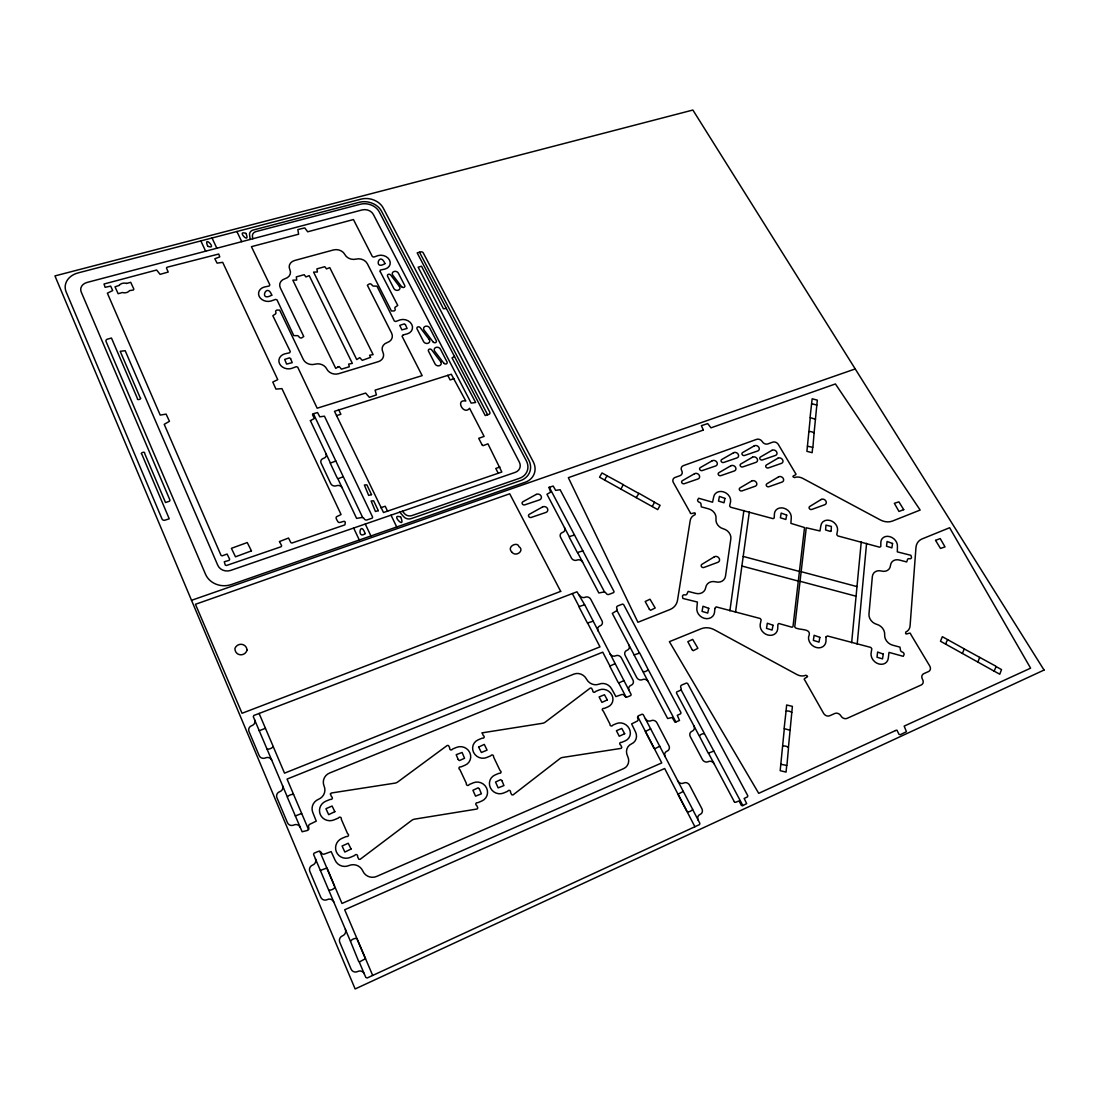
<?xml version="1.0" encoding="UTF-8"?>
<svg xmlns="http://www.w3.org/2000/svg" width="1099" height="1099" viewBox="0 0 1099 1099"><rect width="100%" height="100%" fill="white"/><g stroke="black" fill="none" stroke-linecap="round" stroke-linejoin="round"><path stroke-width="1.5" d="M683.248 791.431L677.891 794.275L686.628 810.787C687.438 813.933 694.65 809.441 692.082 808.26L643.286 714.735L642.269 714.171L638.725 715.641A2.28 2.047 40.3 0 0 637.832 718.444A2.28 2.061 40.3 0 1 636.939 721.26L631.623 723.898L635.401 731.673A9.836 8.929 41.2 0 1 631.527 743.872A9.905 8.984 43 0 0 627.598 756.194A9.932 9.08 43 0 1 623.641 768.613L376.655 876.425A10.509 10.468 4.7 0 1 362.794 870.985A10.605 10.523 -28.8 0 0 348.933 865.559A10.55 10.427 -14.8 0 1 335.071 860.119L331.156 851.615L324.562 854.005A2.473 2.432 -19.2 0 1 321.334 852.742A2.486 2.432 -21 0 0 318.092 851.464L313.998 853.222L313.572 854.418L328.148 888.803C327.804 892.072 336.555 888.761 334.604 886.124L327.035 867.976L320.345 870.408M857.193 644.179L866.589 543.346M786.678 765.728L786.06 772.089L780.18 770.687L782.474 747.32C781.279 744.463 789.783 746.496 788.436 748.611L786.925 765.44L780.785 764.286M788.436 747.457L791.678 713.759C793.437 711.465 784.741 709.501 785.922 712.358L784.109 728.582L790.154 730.313M791.802 712.523L792.393 706.369L786.65 704.981L786.046 711.122M851.643 642.723L861.245 541.903M812.656 447.581L812.147 452.692L806.9 451.332L808.782 432.635C807.889 430.162 815.403 432.278 814.016 433.981L812.903 447.307L807.463 446.276M814.084 432.992L817.313 400.132L812.161 398.772L810.059 417.579L815.513 419.269M782.612 746.056L784.288 728.967M808.878 431.632L810.251 417.963M650.622 728.816L645.305 731.508L653.878 748.117L655.086 748.639L659.771 746.235M308.503 829.457L294.12 795.69C294.422 792.297 285.397 796.253 287.746 798.162L302.115 831.751L307.322 830.487A2.473 2.404 -14.7 0 0 308.654 827.327A2.459 2.404 -13.3 0 1 309.987 824.181L316.265 821.159L312.858 812.628A10.468 10.166 -6.4 0 1 318.518 799.289A10.427 10.07 -5 0 0 324.109 786.087A10.344 10.001 0.5 0 1 329.645 772.995L573.884 674.113A9.685 8.806 34.3 0 1 586.523 679.113A9.644 8.723 34.9 0 0 599.161 684.114A9.699 8.778 36.6 0 1 611.8 689.1L615.893 696.587L621.526 694.623A2.267 2.047 37.9 0 1 624.466 695.791A2.267 2.033 38 0 0 627.419 696.958L630.853 695.502L631.101 694.403L584.943 605.192L576.989 591.798L253.8 715.49L253.306 716.727L266.521 747.883C266.233 751.221 275.437 747.21 272.772 745.465L259.103 713.457M713.855 751.084L705.146 734.888C704.857 731.907 697.645 735.135 699.953 737.154L708.251 753.2L713.855 751.084L742.869 805.581M735.506 612.335L749.326 511.928M729.873 610.852L743.899 510.472M584.531 604.821L579.585 606.387L579.269 607.472L587.416 623.051L593.007 621.223M634.109 654.99L642.393 670.61C642.764 673.522 649.935 670.239 647.599 668.467L639.7 653.053L634.123 654.908L612.294 613.393L615.962 611.154A2.198 1.937 32.1 0 0 616.855 608.544A2.184 1.937 32.3 0 1 617.734 605.934L622.57 604.065L623.641 604.601L680.954 712.605L680.721 713.718L677.3 715.325L679.498 720.491L675.033 722.249L672.162 717.496L667.643 718.526L643.011 671.777M604.587 592.073L549.321 487.283M365.527 958.644L357.436 939.672C357.34 936.403 348.548 940.181 351.034 942.681L358.617 961.323L359.84 961.721L365.527 958.644L372.685 975.445M699.294 736.028L676.448 692.947L676.709 691.93L680.061 690.488A2.253 1.992 39.9 0 0 680.899 687.754A2.239 1.992 39.9 0 1 681.737 685.034L686.49 683.042L687.617 683.482L747.787 795.731L747.554 796.816L744.147 798.478L746.688 803.63L742.526 805.732L741.344 805.375L739.091 800.91L735.478 802.366L734.366 801.844M615.083 663.631L609.78 666.173L618.064 682.259L619.245 682.781L623.916 680.528M362.684 517.56L313.394 413.705M574.489 535.007L569.722 536.491L569.406 537.521L577.346 552.536L582.841 550.901M335.799 460.989L330.25 463.187L337.256 478.092L338.396 478.601L343.286 476.76M259.213 730.739L265.422 728.294M350.43 941.252L328.752 890.19M301.634 813.494L295.315 815.953M446.4 308.531L417.18 252.88L420.656 251.905A2.006 1.607 15 0 1 423.28 252.949L533.249 461.759A18.133 15.592 21.5 0 1 525.157 482.269L231.449 584.517A19.947 17.776 0.1 0 1 205.54 574.282L106.04 341.473A2.239 1.813 0.9 0 1 107.414 339.165L111.466 338.039L137.306 398.223C136.317 401.011 142.884 399.006 140.04 397.412L120.203 351.295L125.19 350.718L217.794 565.312A9.946 8.847 0.5 0 0 230.68 570.408L515.266 472.35A9.067 7.803 21.1 0 0 519.346 462.116L418.142 267.194L421.521 266.219L443.392 308.75L446.4 308.531L526.38 460.879A15.413 13.257 21.2 0 1 519.456 478.312L411.85 515.596A6.251 5.509 15 0 1 404.514 513.659L402.413 511.241M811.653 403.69L816.873 405.091M994.059 671.104L962.408 653.452L964.249 648.932L995.515 666.008L995.928 667.107L994.1 671.104L999.774 674.236L1001.519 669.593L995.886 666.461M652.229 506.488L654.551 502.284L660.087 505.306L657.724 509.62L606.153 480.881C603.53 481.582 606.524 474.15 608.612 476.636L623.243 484.577L620.935 489.165M191.528 600.315L855.228 368.934M380.776 507.752L385.2 506.241L387.617 511.255M499.935 467.02L495.773 468.449L498.259 473.271M336.5 415.642L340.882 414.268L338.574 409.487M454.23 378.633L450.109 379.924L447.733 375.322M979.717 657.394L977.835 662.065M964.221 648.85L949.11 640.456C947.283 638.038 944.412 644.934 947.269 645.031L962.408 653.452M119.269 285.397L115.01 286.798L118.129 293.708L122.401 292.526A6.086 4.877 2.6 0 0 129.613 290.589L133.364 290.04L133.858 289.147L130.726 282.319L126.495 283.473M654.537 502.202L638.972 493.327L636.156 497.627M403.182 334.824L402.042 336.212L422.153 375.638L375.075 390.145L376.421 394.912L369.346 397.316L365.637 393.071L317.171 408.21L297.733 367.203L296.29 366.681L291.496 368.453A9.177 7.652 8.5 0 1 279.558 363.714A9.177 7.652 8.5 0 1 284.6 353.919L289.655 352.765L290.287 351.543L272.854 315.77L274.626 314.465A2.116 1.731 8.4 0 0 275.794 312.267A2.116 1.731 8.5 0 1 276.948 310.055L279.654 310.097L303.283 359.414A9.122 7.597 9.7 0 0 315.028 364.195A9.149 7.666 9.9 0 1 326.76 368.976A9.094 7.611 10.8 0 0 338.643 373.701L378.276 361.667A8.971 7.473 12.9 0 0 382.85 352.051A8.929 7.418 13.7 0 1 387.246 342.558A8.902 7.363 13.3 0 0 391.615 333.134L367.368 285.245L369.278 283.927A2.047 1.662 12.8 0 1 371.957 284.984A2.047 1.662 13 0 0 374.622 286.056L376.971 286.18L394.335 321.004L395.722 321.499L400.228 319.85A8.833 7.281 14.3 0 1 411.768 324.466A8.833 7.281 14.3 0 1 407.372 333.821L403.457 334.865M454.464 356.433L452.032 357.876L475.647 402.509L471.155 403.113L373.344 214.401A8.586 6.773 12.8 0 0 362.189 209.923L87.096 282.429A9.465 7.542 1.4 0 0 81.202 291.963L169.974 500.155L169.548 501.199L165.509 502.518L144.738 453.64C145.755 450.727 139.051 452.953 141.963 454.505L169.232 518.797L165.015 520.17A2.335 2.019 -1.7 0 1 162.02 518.989L66.16 291.949A18.944 15.084 1.2 0 1 78.056 272.923L361.035 199.139A17.131 13.504 12.9 0 1 383.263 208.054L489.769 412.07A2.088 1.772 19.1 0 1 488.794 414.378L485.222 415.546L379.224 211.846A14.589 11.512 12.8 0 0 360.293 204.249L256.108 231.546A5.921 4.698 8.5 0 0 252.427 236.244L252.756 238.758M801.157 571.672L856.986 586.591M743.199 556.424L799.426 571.453M800.045 581.275L856.066 596.221M741.88 566.026L798.3 581.069M704.514 733.679L680.995 689.609M326.733 867.757L319.782 851.368M947.97 639.824L942.338 636.692L940.483 641.253L946.129 644.399M607.5 476.018L602.005 472.955L599.532 477.186L605.041 480.263M623.449 484.893L638.546 493.3M356.914 938.464L344.688 909.766L664.675 768.517L677.891 793.973M380.309 271.741L397.742 305.426L396.08 306.635A2.047 1.676 14 0 0 395.036 308.792A2.061 1.676 13.8 0 1 394.005 310.948L391.423 310.976L367.327 263.691A8.737 7.034 12.4 0 0 356.09 259.103A8.71 6.979 12.2 0 1 344.852 254.515A8.765 7.034 11.5 0 0 333.464 249.954L294.669 260.49A8.874 7.144 9.8 0 0 289.834 269.571A8.929 7.198 9.1 0 1 285.094 278.679A8.957 7.253 9.3 0 0 280.314 287.856L303.75 336.486L301.73 337.888A2.116 1.745 9.4 0 1 298.969 336.789A2.116 1.758 9.2 0 0 296.222 335.69L293.776 335.593L277.044 299.903L275.629 299.395L270.904 301.044A9.026 7.336 8.3 0 1 259.199 296.387A9.026 7.336 8.3 0 1 264.227 287.059L269.214 286.001L269.846 284.833L251.424 246.671L298.612 234.211L297.829 229.595L304.766 227.891L307.706 231.793L353.438 219.539L372.327 256.52L373.756 257.097L378.193 255.559A8.682 6.979 13.4 0 1 389.527 260.092A8.682 6.979 13.4 0 1 385.117 269.021L380.213 270.12L380.158 271.632M399.761 512.161L403.704 516.681A6.251 5.522 15 0 0 411.053 518.632L520.638 480.565A18.133 15.592 21.2 0 0 528.77 460.069L419.502 252.234M708.635 753.461L734.352 801.803M616.896 610.33L639.33 652.792M648.218 669.634L675.899 722.043M569.351 536.889L546.959 494.275L550.626 492.118L548.923 487.42L553.195 486.06L555.654 490.36L560.119 489.742L614.053 591.564L613.709 592.567L608.956 594.408A2.184 1.923 30.9 0 1 606.098 593.268A2.184 1.923 30.8 0 0 603.241 592.141L598.831 592.965L577.703 552.783M487.613 414.763L381.545 211.228A17.158 13.531 12.8 0 0 359.277 202.298L253.251 230.021A5.921 4.698 8.4 0 0 249.555 234.705L250.201 239.445M692.645 809.482L699.857 823.33L699.568 824.58L367.217 977.973L365.802 977.451L359.126 961.707M645.965 732.305L653.795 747.402M678.564 795.099L686.655 810.65M637.722 716.63L645.305 731.22M654.317 748.57L661.763 762.912L341.995 903.46L335.099 887.291M687.177 811.859L694.911 826.736M572.332 593.542L579.214 606.813M587.759 623.284L599.999 646.871L284.531 773.16L273.266 746.729M609.808 665.774L602.747 652.16L287.059 779.095L293.557 794.371M618.613 682.754L626.032 697.041M391.024 515.17L396.725 526.984M236.889 231.504L241.753 241.67M365.266 524.044L370.926 535.969M310.399 420.67L330.318 462.803M337.764 478.546L356.598 518.371L361.283 517.615A2.212 1.964 11.6 0 1 364.181 518.755A2.212 1.951 11.9 0 0 367.08 519.909L372.273 518.11L372.616 517.093L324.452 416.191L319.782 416.809L317.556 412.551L313.036 413.828L312.487 414.694L314.369 418.485L310.385 420.642M353.658 528.042L359.304 540.007M212.038 237.988L216.846 248.223M200.842 240.901L205.637 251.19M327.227 869.075L334.467 886.055M357.381 939.81L364.868 957.366M267.071 749.175L287.32 796.899M714.872 608.31L714.515 612.459A9.328 8.064 36.3 0 1 704.473 618.366A9.328 8.064 36.3 0 1 696.876 607.816L697.398 602.046L682.932 598.46L682.452 596.207A2.171 1.882 34.8 0 1 684.801 594.847A2.171 1.868 34.7 0 0 687.163 593.501L688.153 591.399L695.722 593.364A9.245 7.954 34.8 0 0 705.709 587.594A9.245 7.927 35.7 0 1 715.641 581.852A9.19 7.844 35 0 0 725.505 576.151L730.835 538.867A9.053 7.638 33.7 0 0 723.403 528.825A8.998 7.556 33.1 0 1 715.999 518.824A8.998 7.583 32.3 0 0 708.635 508.864L701.313 506.859L701.025 504.565A2.088 1.758 31.5 0 0 699.321 502.257A2.088 1.758 31.4 0 1 697.618 499.949L698.689 498.259L712.564 502.216L713.677 497.05A8.929 7.459 32.2 0 1 723.266 491.789A8.929 7.459 32.2 0 1 730.601 501.625L729.612 506.035L730.643 507.216L773.037 518.659L774.218 517.986L774.438 513.48A8.929 7.377 34.9 0 1 783.779 508.178A8.929 7.377 34.9 0 1 791.239 518.014L790.909 523.371L804.537 527.547L792.983 626.664L792.022 627.241L778.82 623.49L777.9 624.342L777.694 629.109A9.341 7.954 39.3 0 1 767.913 635.043A9.341 7.954 39.3 0 1 760.192 624.493L761.167 619.822L760.192 618.503L716.095 606.868L714.954 608.53M648.245 681.723A4.272 3.819 38.1 0 0 642.695 679.525L642.269 679.704A4.259 3.805 37.4 0 1 636.719 677.506L625.166 655.457A4.231 3.778 35.4 0 1 627.062 650.265A4.231 3.764 34.8 0 0 628.958 645.099M714.13 763.791A4.396 3.901 46.3 0 0 708.484 761.552L708.058 761.744A4.382 3.888 45.6 0 1 702.412 759.505L690.296 736.632A4.355 3.874 43.6 0 1 692.109 731.192A4.341 3.86 42.9 0 0 693.895 725.766M342.16 487.832A4.19 3.668 10.1 0 0 336.459 485.731A4.19 3.654 9.9 0 1 330.772 483.642L321.087 463.064A4.162 3.613 9.4 0 1 323.326 458.42L323.765 458.269A4.162 3.599 9.3 0 0 325.991 453.64M582.635 562.152A4.121 3.627 28 0 0 577.03 560.078A4.108 3.613 27.5 0 1 571.425 558.017L560.559 537.26A4.08 3.572 26.1 0 1 562.317 532.52L562.743 532.369A4.08 3.558 25.7 0 0 564.488 527.644M119.242 285.328A6.086 4.877 2.6 0 1 126.454 283.405M579.448 595.177A4.162 3.695 29.5 0 0 585.108 597.252A4.176 3.709 30.1 0 1 590.781 599.34L601.991 620.784A4.19 3.737 31.9 0 1 600.26 625.798L599.834 625.963A4.204 3.75 32.5 0 0 598.103 631.005M609.904 653.685A4.231 3.792 34.5 0 0 615.646 655.801A4.245 3.805 35.1 0 1 621.402 657.903L632.942 679.993A4.272 3.833 37.2 0 1 631.252 685.199L630.826 685.378A4.286 3.846 37.9 0 0 629.123 690.612M271.7 760.082A4.643 4.41 -8.9 0 0 265.711 757.802L265.216 758.008A4.643 4.396 -8.4 0 1 259.185 755.631L248.965 731.398A4.616 4.341 -7 0 1 251.822 725.642A4.616 4.327 -6.6 0 0 254.652 719.9M300.164 827.217A4.712 4.575 -16.8 0 0 294.092 824.909L293.584 825.115A4.698 4.547 -15.4 0 1 287.457 822.711L276.907 797.668A4.684 4.492 -12 0 1 279.737 791.678A4.671 4.478 -11 0 0 282.567 785.703M645.333 718.664A4.327 3.888 40.7 0 0 650.91 720.807L651.336 720.614A4.341 3.901 41.4 0 1 656.955 722.84L668.893 745.644A4.382 3.943 43.6 0 1 667.024 751.166A4.396 3.943 44.4 0 0 665.156 756.703M677.795 780.963A4.423 3.97 46.7 0 0 683.454 783.134L683.88 782.941A4.437 3.984 47.4 0 1 689.581 785.194L701.89 808.713A4.492 4.025 49.6 0 1 700.063 814.441A4.506 4.039 50.3 0 0 698.222 820.197M333.739 901.922A4.808 4.726 -47.4 0 0 327.255 899.6A4.794 4.712 -42.2 0 1 320.771 897.279L309.822 871.342A4.753 4.657 -28.6 0 1 312.377 865.188L312.885 864.968A4.739 4.643 -25.1 0 0 315.44 858.841M364.277 973.851A4.973 4.822 -73.7 0 0 357.683 971.502A4.946 4.808 -71.9 0 1 351.103 969.153L339.783 942.324A4.877 4.767 -64.7 0 1 342.311 935.908L342.833 935.675A4.863 4.753 -61.5 0 0 345.388 929.383M512.12 552.454C516.351 557.179 524.855 550.365 518.879 546.56C517.643 541.189 505.828 546.725 512.12 552.371M826.063 636.898L825.953 641.569A9.355 7.872 41.1 0 1 816.365 647.531A9.355 7.872 41.1 0 1 808.548 636.98C812.408 628.092 801.432 630.551 795.525 627.914L794.756 626.856L806.254 527.767L819.964 530.968L820.857 525.775A8.929 7.308 36.6 0 1 830.02 520.459A8.929 7.308 36.6 0 1 837.562 530.295L836.765 534.718L837.809 535.914L879.667 547.206L880.807 546.519L880.849 541.999A8.957 7.212 38.6 0 1 889.792 536.642A8.957 7.212 38.6 0 1 897.43 546.478L897.32 551.863L910.92 555.325L911.524 557.44A2.102 1.69 39.5 0 1 909.45 558.704A2.102 1.69 39.6 0 0 907.376 559.968L906.689 561.946L899.449 560.05A9.026 7.295 39.7 0 0 890.478 565.518A9.026 7.322 39.2 0 1 881.439 571.027A9.08 7.405 39.8 0 0 872.345 576.563L868.966 614.039A9.232 7.583 41.3 0 0 876.796 624.356A9.3 7.666 42 0 1 884.668 634.727A9.3 7.638 42.5 0 0 892.58 645.154L899.957 647.132L900.397 649.578A2.184 1.786 43.2 0 0 902.252 652.023A2.184 1.8 43.4 0 1 904.106 654.468L903.254 656.323L889.009 652.394L888.308 657.999A9.383 7.762 43.1 0 1 878.966 664.002A9.383 7.762 43.1 0 1 871.04 653.452L871.809 648.753L870.82 647.435L827.41 635.964L826.063 636.898M935.565 540.406L940.497 548.428L945.03 546.904L940.208 538.579L935.579 540.337M251.437 550.874L235.488 556.808L231.394 548.332L247.248 542.549L251.437 550.874M279.489 541.587L281.646 545.708L281.165 546.725L226.476 565.49L225.268 565.12L224.278 561.768L229.183 560.339L229.664 559.226L227.095 554.047L222.108 555.86L221.036 555.38L164.218 424.338L169.452 421.302L166.114 414.117L160.207 415.079L107.372 293.186L112.702 290.548L110.669 286.125L105.119 287.306L104.02 284.009L156.635 270.011L160.083 274.352L168.216 272.057L166.471 268.046L166.993 267.263L218.728 254.034L219.773 256.878L214.827 258.773L217.107 263.142L222.699 262.345L277.759 379.65L272.799 382.04L275.931 389.087L281.962 388.634L341.047 514.497C336.61 517.258 334.069 515.747 337.956 521.778C339.536 524.759 347.05 517.272 344.894 524.869L291.963 543.03L290.864 542.645L288.529 538.029L279.489 541.546M337.833 367.121L335.745 368.385L292.842 280.176L296.716 280.066L296.318 276.879L304.176 274.709L305.934 276.934L309.217 275.643L352.353 363.371L348.658 364.112L349.317 366.764L341.432 369.154L339.193 366.558L337.833 367.066M703.36 430.052L568.348 477.68L637.928 622.281L669.964 609.547A15.523 13.518 33.9 0 0 677.534 600.191L690.199 520.583A10.111 8.558 32.3 0 1 695.063 514.73C696.807 510.197 689.801 515.761 690.213 512.574L673.357 482.502A4.451 3.737 29.9 0 1 675.047 477.461L680.034 475.661A4.437 3.723 29.6 0 0 681.71 470.633A4.437 3.695 29.8 0 1 683.372 465.646L756.593 439.366A4.355 3.544 31.6 0 1 762.253 441.633A4.341 3.531 31.8 0 0 767.926 443.9L772.666 442.183A4.341 3.531 32.2 0 1 778.326 444.449L795.484 473.339C798.259 475.317 789.425 475.812 794.508 477.557A9.864 8.05 34.3 0 1 802.751 478.367L880.299 519.909A14.713 11.773 37.3 0 0 892.443 521.063L920.151 510.046L835.419 383.949L710.998 427.827L707.715 423.596L701.368 425.67L703.36 430.052M895.506 730.56L758.722 793.341L669.387 641.679L701.203 628.738A15.729 13.683 38.1 0 1 714.432 629.809L797.009 674.594A10.605 9.012 42.1 0 0 805.814 675.253C811.296 677.121 801.734 677.959 804.798 680.13L823.563 713.306A4.822 4.094 45 0 0 829.718 715.751L834.787 713.485A4.822 4.094 45.5 0 1 840.927 715.93A4.822 4.066 45.4 0 0 847.082 718.361L921.278 684.952A4.726 3.874 44.8 0 0 922.501 679.319A4.726 3.86 44.7 0 1 923.723 673.701L928.518 671.558A4.698 3.833 44.3 0 0 929.727 665.98L910.686 634.192C910.879 630.881 904.257 636.802 905.782 632.021A10.358 8.462 42 0 0 910.082 625.839L915.962 547.494A14.919 11.897 39.7 0 1 922.13 538.908L949.632 527.726L1030.601 668.165L904.161 726.123L906.455 731.687L900.205 734.75L899.023 734.338L896.908 730.134L895.506 730.519M501.886 780.606L503.946 785.551L498.163 787.887L495.525 782.048L500.649 779.644L501.886 780.606M692.109 649.66L693.304 650.677L697.92 648.3L692.686 639.384L687.823 641.665L692.109 649.66M247.055 650.196C244.747 657.092 234.843 656.034 234.925 648.383C237.631 642.146 246.561 643.272 247.055 650.196M478.601 747.059L481.376 752.499L487.077 750.122L484.288 744.408L478.601 747.059M479.356 788.821L481.403 793.808L475.551 796.157L472.927 790.277L478.12 787.846L479.356 788.821M903.721 509.661L898.982 511.447L894.352 503.301L898.913 501.858L903.721 509.661M378.317 510.664L375.446 511.475L371.132 500.979L373.646 500.828L378.317 510.664M481.98 444.765L483.079 445.672L487.942 443.817L501.831 472.021L383.51 512.519L334.494 411.314L451.291 374.251L465.811 401.039C454.945 398.841 463.558 415.848 469.575 408.292L484.109 436.413L478.711 438.322L481.994 444.697M370.542 357.354L362.272 360.348L359.758 357.642L356.722 359.565L313.572 272.099L317.405 272.002L316.924 268.87L324.768 266.7L326.527 268.898L329.769 267.634L373.124 354.62L369.58 355.252L370.542 357.354M371.517 494.632L368.66 495.415L364.373 485.002L366.887 484.865L371.517 494.632M458.214 759.505L459.437 760.563L464.561 758.269L462.102 752.472L456.195 754.697L458.214 759.505M649.372 609.272L650.553 610.275L655.196 607.994L650.004 599.216L645.182 601.51L649.372 609.203M892.553 543.483L891.893 547.879L886.495 546.203L887.099 541.491L892.553 543.483M330.414 793.945L331.266 796.198A1.497 1.456 -1.5 0 0 331.774 796.816A1.497 1.456 -2.3 0 1 330.675 799.44A1.511 1.456 -2.8 0 0 329.865 799.536L325.895 801.171A10.441 10.166 -4.7 0 0 320.304 814.538A10.441 10.166 -4.7 0 0 334 819.895L337.984 818.233A1.511 1.47 -3.7 0 0 338.629 817.725A1.511 1.47 -3.2 0 1 341.336 818.796A1.511 1.47 -2.2 0 0 341.446 819.593L347.38 833.221A1.511 1.484 -3 0 0 347.888 833.853A1.511 1.484 -4.5 0 1 346.789 836.545A1.511 1.484 -5.7 0 0 345.979 836.641L341.995 838.331A10.523 10.372 -9.8 0 0 336.418 851.986A10.523 10.372 -9.8 0 0 350.238 857.399L354.249 855.681A1.525 1.497 -9 0 0 354.881 855.159A1.525 1.511 -8.3 0 1 357.628 856.245A1.511 1.511 -6.2 0 0 357.738 857.041L358.782 859.239L360.101 859.349L411.658 820.417A6.882 6.731 30.5 0 1 414.639 819.14L477.09 809.015L477.831 807.971L476.911 805.869A1.47 1.415 38.7 0 0 476.403 805.265A1.47 1.415 38.5 0 1 477.351 802.682A1.47 1.415 38 0 0 478.12 802.586L481.87 800.979A10.152 9.712 36.4 0 0 486.596 788.052A10.152 9.712 36.4 0 0 473.312 782.804L469.575 784.384A1.47 1.401 34.4 0 0 468.985 784.865A1.456 1.401 33.8 0 1 466.333 783.821A1.456 1.401 33.3 0 0 466.21 783.065L460.083 770.001A1.456 1.387 30.5 0 0 459.574 769.396A1.456 1.387 30.5 0 1 460.522 766.868A1.456 1.387 30.2 0 0 461.292 766.772L465.028 765.22A10.042 9.561 29.2 0 0 469.795 752.568A10.042 9.561 29.2 0 0 456.621 747.361L452.898 748.9A1.442 1.374 27.4 0 0 452.307 749.367A1.442 1.374 26.9 0 1 449.683 748.323A1.442 1.374 26.4 0 0 449.56 747.581L448.488 745.507L447.238 745.452L397.797 781.925A6.8 6.567 17 0 1 394.829 783.147L331.28 793.011L330.414 793.945M883.294 654.097L882.511 658.892L877.016 657.229L877.62 652.037L883.294 654.097M482.186 732.951L483.093 735.121A1.442 1.346 30.2 0 0 483.601 735.712A1.442 1.36 30.2 0 1 482.681 738.185A1.442 1.36 30.5 0 0 481.925 738.267L478.244 739.792A9.987 9.451 31.4 0 0 473.559 752.348A9.987 9.451 31.4 0 0 486.706 757.513L490.388 755.975A1.442 1.374 32.9 0 0 490.965 755.508A1.442 1.374 33.4 0 1 493.575 756.538A1.442 1.36 33.8 0 0 493.712 757.28L499.894 770.207A1.456 1.374 36.1 0 0 500.402 770.797A1.456 1.374 36.2 0 1 499.482 773.325A1.456 1.374 36.5 0 0 498.726 773.408L495.031 774.974A10.097 9.603 37.8 0 0 490.388 787.804A10.097 9.603 37.8 0 0 503.644 793.011L507.34 791.431A1.456 1.387 39.5 0 0 507.917 790.95A1.456 1.387 39.9 0 1 510.554 791.981A1.456 1.387 40.3 0 0 510.692 792.75L511.763 794.824L513.013 794.934L559.927 758.612A6.649 6.182 40.6 0 1 562.688 757.445L621.169 748.364L621.828 747.389L620.866 745.397A1.429 1.305 41.8 0 0 620.358 744.82A1.429 1.305 41.6 0 1 621.141 742.388A1.429 1.291 41.4 0 0 621.869 742.292L625.331 740.808A9.836 8.929 40.6 0 0 629.26 728.637A9.836 8.929 40.6 0 0 616.484 723.568L613.022 725.038A1.415 1.291 39.8 0 0 612.486 725.491A1.415 1.291 39.6 0 1 609.959 724.488A1.415 1.291 39.4 0 0 609.794 723.76L603.461 711.369A1.415 1.278 38 0 0 602.953 710.806A1.415 1.278 37.9 0 1 603.749 708.415A1.401 1.278 37.7 0 0 604.477 708.333L607.926 706.891A9.712 8.819 37 0 0 611.896 694.966A9.712 8.819 37 0 0 599.23 689.938L595.782 691.353A1.401 1.278 36.2 0 0 595.246 691.793A1.401 1.278 35.9 0 1 592.732 690.804A1.401 1.278 35.7 0 0 592.581 690.09L591.509 688.153L590.328 688.029L545.2 722.167A6.553 6.072 34.3 0 1 542.453 723.307L482.2 732.841M400.64 516.997C406.74 531.147 389.28 512.999 400.64 516.997M405.407 324.658L407.097 328.477L401.863 329.865L399.748 325.386L404.35 323.862L405.407 324.727M831.201 530.803L830.446 531.449L825.583 529.965L825.953 525.116L831.366 526.421L831.201 530.803M819.84 637.365L819.016 642.118L813.356 640.387L814.125 635.291L819.84 637.365M351.048 849.005L344.852 852.068L342.091 846.01L348.232 843.249L351.048 849.005M384.993 263.581C373.165 271.068 379.251 250.393 384.993 263.581M365.156 533.606C356.653 540.104 360.184 519.621 365.156 533.606M334.838 811.68L328.683 814.647L325.95 808.699L332.077 806.02L334.838 811.68M786.692 515.101L785.84 519.484L780.386 517.78L781.183 513.096L786.692 515.101M560.682 591.372L242.041 713.278L195.457 604.285L509.716 493.781L560.682 591.372M624.672 733.706L619.245 736.248L616.415 730.711L621.787 728.431L624.672 733.706M773.05 625.29L772.075 630.07L766.511 628.381L767.322 623.215L773.05 625.29M607.307 699.912L601.909 702.385L599.12 696.945L604.464 694.733L607.307 699.912M290.603 358.672L292.224 362.643L286.605 364.085L284.682 359.414L289.518 357.848L290.603 358.672M724.955 498.41L724.007 502.779L718.512 501.075L719.419 496.391L724.955 498.41M708.745 608.338L707.729 613.077L702.041 611.401L702.989 606.25L708.745 608.338M271.769 295.164C258.292 302.651 266.755 281.536 271.769 295.164M245.929 233.414C251.094 245.517 235.461 229.76 245.929 233.414M207.711 246.231C218.344 250.366 202.656 234.005 207.711 246.231M821.214 499.468L809.675 506.515A1.855 1.511 35.4 0 0 811.694 509.483L824.799 504.702A3.27 2.665 35.5 0 0 825.72 500.787A3.27 2.665 35.5 0 0 821.214 499.468M714.323 556.808L701.876 564.364A1.91 1.635 34.2 0 0 703.896 567.482L717.894 562.303A3.379 2.885 34.4 0 0 719.034 558.155A3.379 2.885 34.4 0 0 714.323 556.808M778.559 476.87L766.855 483.807A1.841 1.511 33.3 0 0 768.847 486.747L782.09 482.063A3.256 2.665 33.5 0 0 783.079 478.189A3.256 2.665 33.5 0 0 778.559 476.87M751.73 481.005L739.847 487.997A1.855 1.539 32.6 0 0 741.825 490.951L755.247 486.225A3.27 2.706 32.8 0 0 756.291 482.324A3.27 2.706 32.8 0 0 751.73 481.005M777.941 458.228L766.319 465.042A1.827 1.497 32.7 0 0 768.283 467.954L781.444 463.366A3.242 2.638 32.9 0 0 782.433 459.533A3.242 2.638 32.9 0 0 777.941 458.228M771.979 450.315L760.343 457.074A1.827 1.497 32.2 0 0 762.308 459.973L775.468 455.426A3.228 2.624 32.4 0 0 776.471 451.62A3.228 2.624 32.4 0 0 771.979 450.315M752.513 457.198L740.726 464.025A1.841 1.511 31.8 0 0 742.69 466.951L755.988 462.349A3.242 2.651 32 0 0 757.019 458.503A3.242 2.651 32 0 0 752.513 457.198M730.862 465.77L718.911 472.68A1.841 1.525 31.3 0 0 720.875 475.633L734.338 470.963A3.256 2.693 31.6 0 0 735.41 467.089A3.256 2.693 31.6 0 0 730.862 465.77M733.541 452.747L721.658 459.561A1.841 1.511 31 0 0 723.609 462.487L737.003 457.898A3.242 2.665 31.2 0 0 738.061 454.052A3.242 2.665 31.2 0 0 733.541 452.747M754.257 445.851L742.526 452.609A1.827 1.497 31.5 0 0 744.476 455.508L757.719 450.975A3.228 2.638 31.7 0 0 758.75 447.169A3.228 2.638 31.7 0 0 754.244 445.851M712.234 460.756L700.2 467.652A1.841 1.539 30.4 0 0 702.137 470.592L715.696 465.949A3.27 2.706 30.7 0 0 716.795 462.075A3.27 2.706 30.7 0 0 712.234 460.756M694.513 473.724L682.3 480.73A1.855 1.566 30.2 0 0 684.251 483.711L697.975 478.972A3.283 2.748 30.5 0 0 699.115 475.056A3.283 2.748 30.5 0 0 694.513 473.724M542.549 506.955L529.223 514.359A1.923 1.676 23.4 0 0 531.119 517.464L545.928 512.436A3.393 2.954 24.1 0 0 547.343 508.329A3.393 2.954 24.1 0 0 542.549 506.955M536.202 494.44L522.89 501.762A1.91 1.662 22.7 0 0 524.773 504.853L539.554 499.88A3.379 2.926 23.4 0 0 540.969 495.8A3.379 2.926 23.4 0 0 536.202 494.44M1044.05 670.047L355.142 988.963L54.95 275.918L692.878 110.037L1044.05 670.047M401.602 286.688L392.796 275.217A3.215 2.596 13.9 0 1 393.895 271.549A3.215 2.596 13.9 0 1 398.346 273.143L404.734 285.506A1.813 1.47 14.3 0 1 401.602 286.688M399.459 286.441L390.653 274.97A1.813 1.47 13.7 0 0 387.521 276.137L393.882 288.542A3.228 2.624 14 0 0 398.36 290.15A3.228 2.624 14 0 0 399.459 286.441M433.157 341.981L424.132 330.181A3.256 2.679 15.4 0 1 425.189 326.376A3.256 2.679 15.4 0 1 429.709 327.983L436.303 340.717A1.841 1.525 15.8 0 1 433.157 341.981M429.187 339.371L420.175 327.598A1.841 1.511 15 0 0 417.016 328.835L423.582 341.597A3.27 2.706 15.4 0 0 428.115 343.231A3.27 2.706 15.4 0 0 429.187 339.371M443.886 363.261L434.778 351.337A3.27 2.72 16 0 1 435.836 347.476A3.27 2.72 16 0 1 440.383 349.097L447.046 361.983A1.855 1.539 16.4 0 1 443.886 363.261M440.685 361.695L431.591 349.77A1.855 1.539 15.6 0 0 428.431 351.034L435.067 363.961A3.283 2.748 16.1 0 0 439.641 365.596A3.283 2.748 16.1 0 0 440.685 361.695"/></g></svg>
